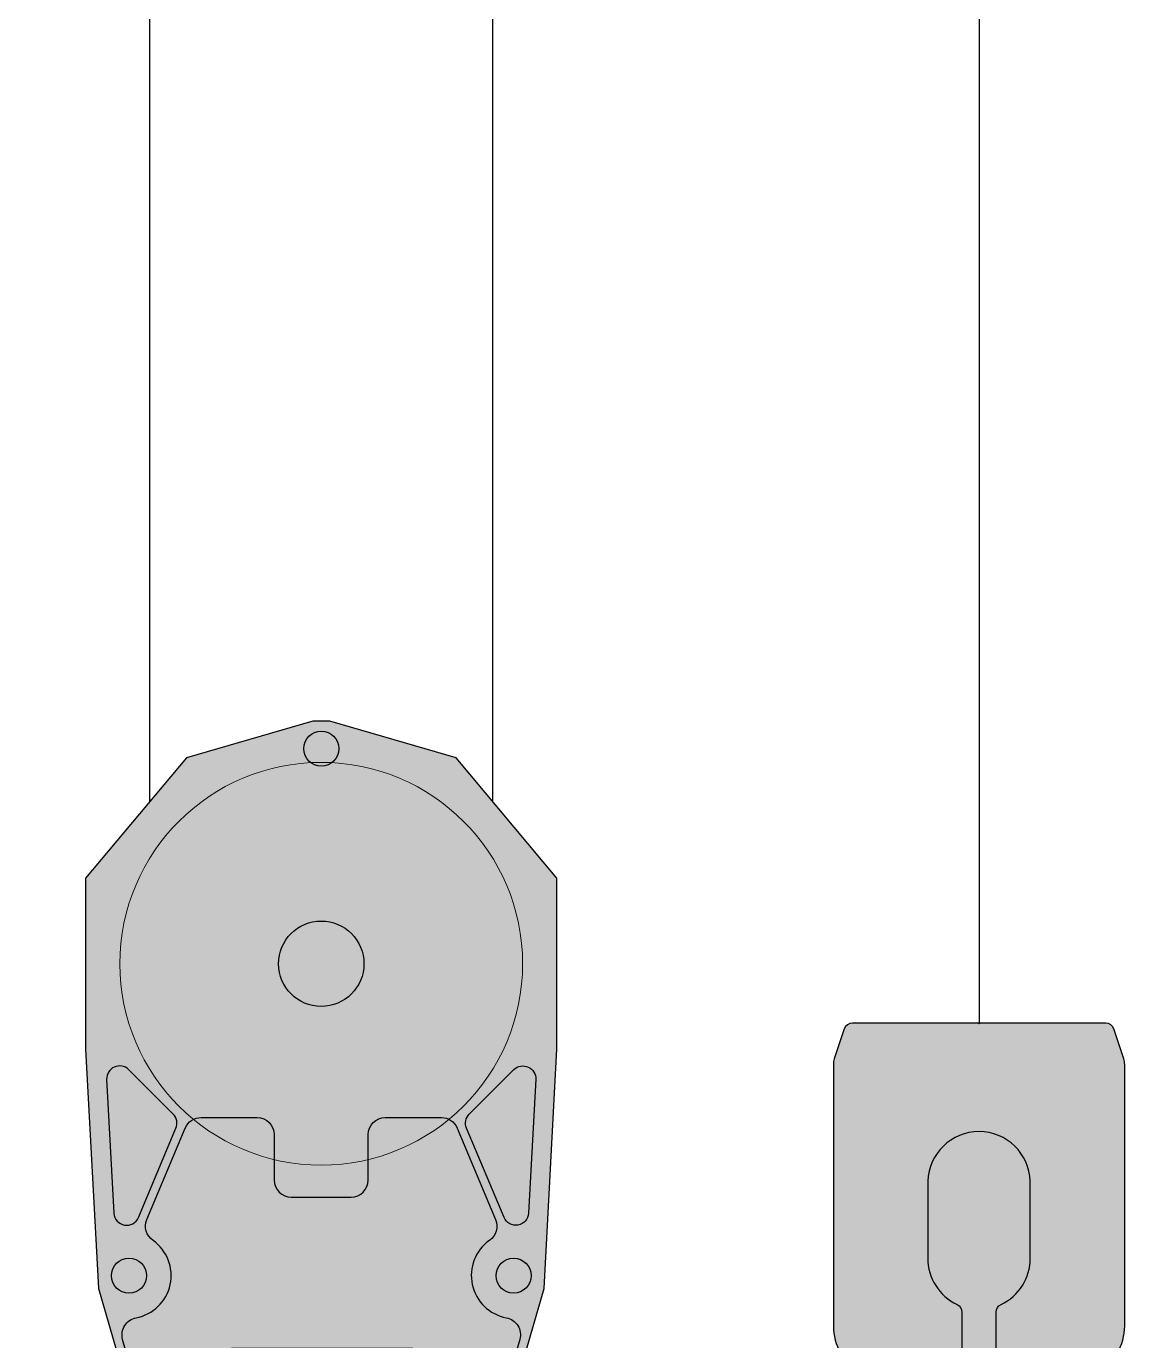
# Model space of a CAD drawing. Header units: millimetres. Extents: x -4300 to 16918, y -16722 to 12457.
# Drawn here: x 6884 to 8165, y 9199 to 10733 of the extents above; entities that cross this region are included whole.
import ezdxf
from ezdxf.enums import TextEntityAlignment as Align

# ---------------------------------------------------------------- set-up
doc = ezdxf.new("R2010")
doc.units = ezdxf.units.MM
doc.set_wipeout_variables(frame=1)
doc.layers.add('Техника KA-1300SL', color=250, linetype='Continuous')
doc.layers.add('Техника KA-1300SL Штрих', color=7, linetype='Continuous', true_color=0xffe79e)
doc.styles.add('arial', font='arial.ttf')

# ---------------------------------------------------------------- blocks, each defined once
blk = doc.blocks.new('KA-1300SL-20231013.135448')
at = {"color": 0, "linetype": 'ByBlock', "lineweight": -2, "transparency": 16777216}
blk.add_wipeout([(29.051482443443096, 183.5296921335066), (29.051482443443096, 167.83093370206186), (29.051482443443096, 167.83093370206186), (33.98418320595499, 153.9565926854747), (41.28514261166567, 141.1689084849166), (50.725748767333535, 129.8682965160627), (62.010391914478504, 120.40860812274698), (62.01039191447853, 120.40860812274698), (62.01039191447853, 120.40860812274698), (83.77451534086205, 105.8414522225668), (101.2175894874074, 86.30640003791333), (113.23711285182449, 63.03817798225887), (119.07338319041769, 37.5074700391981), (118.35751502107465, 11.327962169432226), (111.1347552839569, -13.845651820594753), (97.8616234775171, -36.422256339164136), (79.37705702951313, -54.974881564946514), (56.849385679696795, -68.3308960563161), (31.702486394800324, -75.64612372839062), (5.525786245224946, -76.45820058327044), (-20.02619842647176, -70.71579874463293), (-43.33843684931665, -58.781870671469164), (-62.937462954943484, -41.41070849820139), (-77.58450681419073, -19.700268481373143), (-86.35379194274957, 4.9772260809410795), (-88.75541923264971, 28.329852710376144), (-88.75541923264971, 28.329852710376088), (-89.24443772184594, 38.83478159554846), (-91.06691289696009, 49.191965295830926), (-94.19318332080186, 59.23283693141698), (-98.57236782084138, 68.793977714813), (-98.57236782084146, 68.79397771481311), (-98.57236782084146, 68.79397771481311), (-99.60104278403554, 74.75799095323211), (-97.00911993579038, 80.22695447813194), (-91.74156978351692, 83.20697821649773), (-85.71885054748056, 82.61159674901862), (-85.71885054748054, 82.61159674901862), (-85.71885054748054, 82.61159674901862), (-70.16232639559482, 73.58016760282496), (-56.92290155244618, 61.40273823807243), (-46.625217493597475, 46.653844749574574), (-39.755123162005475, 30.029345960559994), (-39.755123162005475, 30.029345960560022), (-39.755123162005475, 30.029345960560022), (-34.085035061251105, 17.99341538526582), (-24.893469135739004, 8.37423456148548), (-13.127628809513809, 2.1630732126401426), (-1.4210854715202004e-14, -2.842170943040401e-14), (1.0658141036401503e-14, 0), (-1.4210854715202004e-14, 0), (16.147838044717318, 3.2383513506621284), (29.75956763415729, 12.509835081582423), (38.685806301785604, 26.350422360931958), (41.51704170324993, 42.57459257361927), (37.80620297290073, 58.62044153545659), (28.139256181452243, 71.95422317158895), (24.625059029789558, 74.8460033677766), (24.625059029789558, 74.8460033677766), (12.686968746003433, 84.5904368103235), (2.0948737542126743, 95.78326962534115), (-6.976845483898202, 108.2402312454532), (-14.378838854849157, 121.75623941637608), (-14.378838854849157, 121.75623941637608), (-14.378838854849157, 121.75623941637608), (-15.969578010244838, 123.82712303424134), (-17.987494997411908, 125.48453699947575), (-20.32799858532651, 126.64257541602788), (-22.869777464835337, 127.24121566436949), (-22.869777464835337, 127.24121566436949), (-25.188038160387812, 121.51345466635027), (-25.188038160387784, 121.51345466635038), (-33.57874971355148, 109.07463576362798), (-40.673326539859175, 95.8536208359179), (-46.399546155895365, 81.98499923995391), (-50.69911589510956, 67.60995294017633), (-50.69911589510956, 67.60995294017627), (-50.69911589510956, 67.60995294017627), (-51.29452209876983, 65.7192206926816), (-52.2486338755791, 63.98167998915042), (-53.524509993878695, 62.46460480649583), (-55.07275117320751, 61.226733153333015), (-55.07275117320748, 61.226733153333015), (-59.19347184385332, 63.89593750386851), (-48.09073291292954, 127.78715335182639), (-42.40112507534286, 126.80897711258515), (-42.40112507534286, 126.80897711258515), (-41.09356048377683, 126.93847405648543), (-40.16174496171844, 127.86487270309917), (-40.02462692695947, 129.17166008601217), (-40.74385525994148, 130.27129876513928), (-40.74385525994148, 130.2712987651394), (-40.74385525994148, 130.2712987651394), (-43.325746343936885, 133.6903141908427), (-44.60728756805659, 137.7785265314255), (-44.43915981002907, 142.05959662052626), (-42.84095252104453, 146.03471441906365), (-42.84095252104453, 146.03471441906365), (-29.051482443443092, 165.68268925453228), (-29.051482443443092, 183.5296921335066)], dxfattribs=at)
at = {"layer": 'Техника KA-1300SL Штрих', "true_color": 0xadadad, "transparency": 16777216}
h = blk.add_hatch(color=253, dxfattribs=at)
h.dxf.hatch_style = 1
edge = h.paths.add_edge_path()
edge.add_line((-29.05148244344309, 183.5296921335066), (29.05148244344309, 183.5296921335066))
edge.add_line((29.05148244344309, 183.5296921335066), (29.05148244344309, 167.8309337020619))
edge.add_arc((109.6169946535517, 188.6601122148971), 83.21452057902349, 194.4956806757459, 235.1035610014771)
edge.add_arc((15.40963527263903, 27.24257225512946), 104.1707288967402, -180.598034717215, 63.42622224622261, ccw=False)
edge.add_arc((-171.1754544688557, 29.75693651416115), 82.43238912296825, 359.0080359825848, 388.2659164299994)
edge.add_arc((-89.67024587748703, 73.40013834997649), 10.02319763804353, 66.7823504389375, 207.3580746712093, ccw=False)
edge.add_arc((-119.2737980994106, 6.899943699013463), 82.81418304117439, 16.2179993297313, 66.09736798475052, ccw=False)
edge.add_arc((0.08702846790817986, 41.44530977522807), 41.44540114800244, 195.9885857624809, 269.8796882781946)
edge.add_arc((0.08702846791412888, 41.44530977522807), 41.44540114800245, 269.8796882781863, 413.6969005243995)
edge.add_arc((94.44446527737895, 172.5680897598204), 120.1014390320949, 205.0288431480942, 234.45536721226, ccw=False)
edge.add_arc((-24.21127661952534, 115.8499013536683), 11.47003320427716, 30.99320662967987, 83.28349292038618)
edge.add_line((-22.86977746483535, 127.2412156643695), (-25.1880381603878, 121.5134546663503))
edge.add_arc((93.74347685713298, 32.23776267269212), 148.7106399868862, 143.1063517024324, 166.2397784398735)
edge.add_arc((-60.55910793908576, 69.67582553882853), 10.07408917476592, 302.9973861730749, 348.1665244533664, ccw=False)
edge.add_line((-55.07275117320751, 61.22673315333304), (-59.19347184385333, 63.89593750386848))
edge.add_line((-59.19347184385333, 63.89593750386848), (-48.09073291292952, 127.7871533518264))
edge.add_line((-48.09073291292952, 127.7871533518264), (-42.40112507534286, 126.8089771125851))
edge.add_arc((-41.92929299999363, 128.7109246604453), 1.959599444309905, 256.0674272459076, 412.7755617648226)
edge.add_arc((-32.16540782963034, 139.4337408894845), 12.5514981574546, 148.2703945491247, 226.8853819658846, ccw=False)
edge.add_line((-42.84095252104453, 146.0347144190637), (-29.05148244344309, 165.6826892545323))
edge.add_line((-29.05148244344309, 165.6826892545323), (-29.05148244344309, 183.5296921335066))
at = {"color": 0, "linetype": 'ByBlock', "lineweight": -2, "transparency": 16777216}
blk.add_lwpolyline([(-29.05148244344309, 183.5296921335066), (29.05148244344309, 183.5296921335066), (29.05148244344309, 167.8309337020619, 0.1790631106943056), (62.01039191447853, 120.408608122747, -1.804498151024044), (-88.75541923264973, 28.32985271037614, 0.1283596583146538), (-98.57236782084146, 68.79397771481308, -0.7039578583820754), (-85.71885054748054, 82.61159674901864, -0.2211425039862686), (-39.75512316200548, 30.02934596056002, 0.3340670530303311), (0, 0, 0.7253246670967767), (24.62505902978955, 74.84600336777658, -0.1291076996551571), (-14.37883885484916, 121.756239416376, 0.2322027055862982), (-22.86977746483535, 127.2412156643695), (-25.1880381603878, 121.5134546663503, 0.1012828267067847), (-50.69911589510957, 67.6099529401763, -0.1996796851310099), (-55.07275117320751, 61.22673315333304), (-59.19347184385333, 63.89593750386848), (-48.09073291292952, 127.7871533518264), (-42.40112507534286, 126.8089771125851, 0.8149128518333899), (-40.74385525994148, 130.2712987651394, -0.357141337811875), (-42.84095252104453, 146.0347144190637), (-29.05148244344309, 165.6826892545323)], format="xyb", close=True, dxfattribs=at)
blk.add_lwpolyline([(-14.37883885484916, 121.756239416376, -0.10325377620978), (-27.35756062193832, 173.1109694315055, 0.076024485677332), (-29.05148244344309, 183.5296921335066)], format="xyb", dxfattribs=at)
blk.add_circle((-32.91844534602933, 139.3176696683149), 5.805721390406688, dxfattribs=at)
at = {"layer": 'Defpoints', "color": 0, "linetype": 'ByBlock', "lineweight": -2, "transparency": 16777216}
blk.add_circle((0, 0), 7.175600378728713, dxfattribs=at)
blk = doc.blocks.new('KA-1300SL-20231013.135547')
at = {"color": 0, "linetype": 'ByBlock', "lineweight": -2, "transparency": 16777216}
blk.add_wipeout([(111.40794699351316, -558.5421512248868), (114.91696214409069, -557.9024925883671), (117.97674287647553, -556.0694371151249), (120.19622728419156, -553.2772624318068), (121.29174935330227, -549.8828284739357), (138.84966098568108, -417.9697809593272), (138.84966098568108, -417.9697809593272), (138.58008915653187, -414.614144404847), (136.95120789671148, -411.66800939466174), (134.25269156096732, -409.65530592853565), (130.96443453915705, -408.9339659148464), (130.96443453915705, -408.93396591484634), (140.08821507277386, -408.93396591484634), (140.0882150727738, -408.93396591484634), (152.4154306842088, -398.2358566785763), (161.83857070985664, -384.9086582475853), (167.81484242950944, -369.72004533215255), (170, -353.5449140388955), (170, -353.54491403889546), (170, -48.127678418368305), (170, -48.127678418368305), (169.91812602310904, -46.52442227909819), (169.71817572788873, -44.93157781850539), (169.40123923463074, -43.3578291551413), (168.9690444672778, -41.81175629810241), (157.32241370511835, -6.801491620313641), (157.32241370511835, -6.801491620313641), (155.88717006485126, -4.0552794025695675), (153.68070347604862, -1.8797079731947406), (150.91452716077308, -0.48332892557789364), (147.85380845407778, 0), (147.85380845407778, 0), (-147.8538084540778, 0), (-147.8538084540778, 0), (-150.9145271607731, -0.48332892557789364), (-153.68070347604868, -1.8797079731947406), (-155.88717006485126, -4.0552794025695675), (-157.32241370511838, -6.801491620313641), (-157.32241370511838, -6.801491620313641), (-168.96904446727785, -41.81175629810241), (-168.96904446727785, -41.81175629810241), (-169.40123923463074, -43.35782915514119), (-169.71817572788876, -44.93157781850539), (-169.91812602310904, -46.52442227909819), (-170, -48.127678418368305), (-170, -48.127678418368305), (-170, -353.54491403889546), (-170, -353.54491403889546), (-167.8148424295095, -369.7200453321525), (-161.8385707098567, -384.90865824758527), (-152.4154306842089, -398.2358566785762), (-140.08821507277395, -408.93396591484634), (-140.0882150727739, -408.93396591484634), (-130.96443453915708, -408.93396591484634), (-130.96443453915708, -408.93396591484634), (-134.25269156096735, -409.6553059285356), (-136.95120789671154, -411.6680093946617), (-138.5800891565319, -414.614144404847), (-138.8496609856811, -417.9697809593272), (-138.8496609856811, -417.9697809593272), (-121.29174935330232, -549.8828284739357), (-121.29174935330232, -549.8828284739357), (-120.1962272841916, -553.2772624318068), (-117.97674287647556, -556.0694371151247), (-114.91696214409075, -557.9024925883671), (-111.40794699351324, -558.5421512248868), (-111.40794699351324, -558.5421512248868)], dxfattribs=at)
at = {"layer": 'Техника KA-1300SL Штрих', "true_color": 0xadadad, "transparency": 16777216}
h = blk.add_hatch(color=253, dxfattribs=at)
h.dxf.hatch_style = 1
edge = h.paths.add_edge_path()
edge.add_arc((111.4020229634981, -548.5650128016066), 9.97714018200732, 270.0340199627672, 352.4099931081458)
edge.add_line((121.2917493533023, -549.8828284739357), (138.8496609856811, -417.9697809593272))
edge.add_arc((130.9364934373038, -416.9168314754746), 7.982914459283479, 352.4205779248201, 449.7994578937239)
edge.add_line((130.9644345391571, -408.9339659148463), (140.0882150727739, -408.9339659148463))
edge.add_arc((101.999295995709, -352.5936166494832), 68.00735777695166, 304.0606777016819, 359.1985116771355)
edge.add_line((170, -353.5449140388955), (170, -48.1276784183683))
edge.add_arc((148.2605209967116, -48.43413650164158), 21.74163894215941, 0.8076362734866853, 17.73376021019971)
edge.add_line((168.9690444672779, -41.81175629810241), (157.3224137051184, -6.801491620313755))
edge.add_arc((147.8419157215621, -10.00809796146197), 10.00810502759167, 18.68717426283261, 89.93191482917963)
edge.add_line((147.8538084540778, 0), (-147.8538084540778, 0))
edge.add_arc((-147.8419157215621, -10.00809796146197), 10.00810502759168, 90.06808517082035, 161.3128257371674)
edge.add_line((-157.3224137051184, -6.801491620313755), (-168.9690444672779, -41.81175629810241))
edge.add_arc((-148.2605209967116, -48.43413650164158), 21.74163894215941, 162.2662397898003, 179.1923637265133)
edge.add_line((-170, -48.1276784183683), (-170, -353.5449140388955))
edge.add_arc((-101.999295995709, -352.5936166494832), 68.00735777695165, 180.8014883228645, 235.9393222983181)
edge.add_line((-140.0882150727739, -408.9339659148463), (-130.9644345391571, -408.9339659148463))
edge.add_arc((-130.9364934373038, -416.9168314754746), 7.98291445928352, 90.20054210627606, 187.57942207518)
edge.add_line((-138.8496609856811, -417.9697809593272), (-121.2917493533023, -549.8828284739357))
edge.add_arc((-111.4020229634981, -548.5650128016066), 9.97714018200732, 187.5900068918542, 269.9659800372328)
edge.add_line((-111.4079469935132, -558.5421512248868), (111.4079469935132, -558.5421512248868))
at = {"color": 0, "linetype": 'ByBlock', "lineweight": -2, "transparency": 16777216}
blk.add_lwpolyline([(111.4079469935132, -558.5421512248868, 0.3757556450679994), (121.2917493533023, -549.8828284739357), (138.8496609856811, -417.9697809593272, 0.4524572767878899), (130.9644345391571, -408.9339659148463), (140.0882150727739, -408.9339659148463, 0.2453359623734519), (170, -353.5449140388955), (170, -48.1276784183683, 0.07398871924024811), (168.9690444672779, -41.81175629810241), (157.3224137051184, -6.801491620313755, 0.3212802301152146), (147.8538084540778, 0), (-147.8538084540778, 0, 0.3212802301152146), (-157.3224137051184, -6.801491620313755), (-168.9690444672779, -41.81175629810241, 0.07398871924024811), (-170, -48.1276784183683), (-170, -353.5449140388955, 0.2453359623734519), (-140.0882150727739, -408.9339659148463), (-130.9644345391571, -408.9339659148463, 0.4524572767878899), (-138.8496609856811, -417.9697809593272), (-121.2917493533023, -549.8828284739357, 0.3757556450679994), (-111.4079469935132, -558.5421512248868)], format="xyb", close=True, dxfattribs=at)
blk.add_lwpolyline([(29.92761871726543, -408.9339659148463, -0.4146126761251774), (19.94529500763747, -398.9516422072193), (19.94529500763747, -337.3406136134399, -0.2870886906451166), (25.64545870436996, -328.3505406242584, 0.2893593825303048), (59.85699674032003, -274.2693578999351), (59.85699674032003, -184.5093727813, 0.9671692818800651), (-59.85699674032003, -184.5093727813), (-59.85699674032003, -274.2693578999351, 0.2893593825303048), (-25.64545870436996, -328.3505406242584, -0.2870886906451166), (-19.94529500763747, -337.3406136134399), (-19.94529500763747, -398.9516422072193, -0.4146126761251774), (-29.92761871726543, -408.9339659148463)], format="xyb", dxfattribs=at)
blk.add_lwpolyline([(-130.9644345391571, -408.9339659148463), (130.9644345391571, -408.9339659148463)], dxfattribs=at)
blk.add_circle((0, -505), 29.94232587143993, dxfattribs=at)
blk = doc.blocks.new('KA-1300SL-20231013.135652')
at = {"color": 0, "linetype": 'ByBlock', "lineweight": -2, "transparency": 16777216}
blk.add_blockref('KA-1300SL-20231013.135448', (0, 0), dxfattribs=at)
blk.add_blockref('KA-1300SL-20231013.135547', (0, 742.0718433583934), dxfattribs=at)
blk = doc.blocks.new('KA-1300SL-20231013.141446')
at = {"color": 0, "linetype": 'ByBlock', "lineweight": -2, "transparency": 16777216}
blk.add_wipeout([(-65.7584101751672, 346.50000000000006), (-65.7584101751672, 346.50000000000006), (-77.60400767101281, 323.4735694045265), (-93.79205075020987, 303.26263307619666), (-113.67592412065783, 286.6744967797428), (-136.4613862224213, 274.3717571331909), (-136.46138622242137, 274.3717571331909), (-136.46138622242137, 274.3717571331908), (-170.8658116407548, 254.0580893681643), (-201.45723702707383, 228.35839522082455), (-227.4011105910361, 197.97377722206244), (-247.98966844593758, 163.73314533699187), (-262.661242817185, 126.57060382134074), (-271.0155846642694, 87.49996831671143), (-272.8247827062494, 47.58710837309883), (-268.03948097340634, 7.920869910658382), (-256.7902252666646, -30.41662912720119), (-239.38390179258462, -66.37951957762567), (-216.29536513002722, -98.98671297440978), (-188.1544839224047, -127.3486662091928), (-172.7102049874447, -139.48475755400062), (-172.7102049874447, -139.48475755400062), (-137.83302781274185, -158.92633836620752), (-100.23008733406179, -172.35807017971655), (-60.92844273054866, -179.41308850799413), (-21.001550341830537, -179.8986977468973), (18.460055932335944, -173.80163432129228), (56.37855067639228, -161.28842895663234), (91.7182558930742, -142.70085818067525), (123.51392875378909, -118.54660928969162), (150.8971255343772, -89.48541374943937), (173.11992165102154, -56.311027773038234), (189.57533992461597, -19.929552245041293), (199.8139291109384, 18.665315854576704), (203.556039882797, 58.419424562033896), (203.57097135856748, 61.21730246822335), (203.57097135856748, 61.21730246822341), (204.86872472833372, 86.36049730063809), (209.67483975548484, 111.07417101652464), (217.89459077601472, 134.8712318297849), (229.3659713941161, 157.28265384857144), (229.3659713941161, 157.28265384857144), (229.3659713941161, 157.28265384857144), (232.30108317164903, 168.89894791467674), (228.7515110486623, 180.34244854693787), (219.757771822757, 188.25862336267159), (207.9562781131324, 190.3269355244442), (203.9052402171292, 189.5308021671662), (203.9052402171292, 189.5308021671662), (172.29302888823224, 175.9671403879085), (143.85033808228067, 156.61983655295586), (119.62267521221341, 132.20006632841654), (100.50061006629905, 103.6054610588846), (87.18703889992892, 71.88711228781932), (85.61276904115952, 66.53041801229853), (85.61276904115952, 66.53041801229847), (75.9757468298733, 44.06823808520687), (60.69574860669334, 24.99093800166571), (40.880254914808226, 10.68122333208811), (17.965474934147657, 2.1762493394305125), (4.440892098500626e-14, 0), (4.973799150320701e-14, 0), (-24.282476245332724, 2.7898154317615536), (-46.94072967565947, 11.956345540561301), (-66.33251043533885, 26.835208458035027), (-81.05231967375836, 46.34799756500246), (-90.03327883952406, 69.08044343453645), (-92.62445607953207, 93.38491880964608), (-88.63804519497593, 117.49985714686642), (-78.36297766593728, 139.67742937698534), (-62.54398115724506, 158.31022498597616), (-54.32273108302611, 164.87583487101807), (-54.32273108302623, 164.87583487101796), (-25.735791030156786, 188.28753139686677), (-0.8947641273887097, 215.64158152149622), (19.662271670002767, 246.34547305057714), (35.4900333295699, 279.73413335093545), (35.49003332957004, 279.7341333509357), (35.49003332957004, 279.7341333509357), (38.232971837383005, 285.0021204375541), (41.93496695735986, 289.6465398559623), (46.458684231409244, 293.49509564052454), (51.636305431722626, 296.4050163110041), (51.636305431722626, 296.4050163110041), (96.78144221955885, 126.86162467535536), (96.78144221955885, 126.86162467535536), (97.74431262013488, 124.87775820341216), (99.37916497442421, 123.39785842083216), (101.4488012761865, 122.63664152320479), (103.65294144010849, 122.7045512028671), (103.65294144010844, 122.7045512028671), (114.04821569648271, 125.05560010391486), (92.1116593788393, 311.25744603939887), (88.31155024798504, 310.80002549587147), (88.31155024798504, 310.80002549587147), (86.91589586748997, 311.0749598323526), (85.78184254912375, 311.9336583302399), (85.13873854485651, 313.2024598430333), (85.1166436824097, 314.6247649636825), (85.11664368240965, 314.6247649636825), (85.11664368240965, 314.6247649636825), (83.90924675213765, 326.1327630320098), (76.70576862775432, 335.18824368183635), (65.76410930405684, 338.95280449712396), (54.51388598865836, 336.2464596851095), (49.863089895436204, 332.61419950237547), (51.78864115754192, 346.50000000000006)], dxfattribs=at)
at = {"layer": 'Техника KA-1300SL Штрих', "true_color": 0xadadad, "transparency": 16777216}
h = blk.add_hatch(color=253, dxfattribs=at)
h.dxf.hatch_style = 1
edge = h.paths.add_edge_path()
edge.add_line((51.78864115754186, 346.5), (-65.75841017516723, 346.5))
edge.add_arc((-186.3173292257849, 393.959595705719), 129.5641392793688, 292.63116274207925, 338.51227163815594, ccw=False)
edge.add_arc((-31.09604860482418, 56.62729344878411), 241.8977177165592, 115.8220821777409, 234.1666338077446)
edge.add_arc((-38.03671873945154, 61.10771495116558), 241.6077149511669, 236.1234351175142, 360.025988004693)
edge.add_arc((382.8731743054884, 64.56779820177597), 179.3335044080703, 148.8689795970869, 181.070521848137, ccw=False)
edge.add_arc((210.1795246800133, 168.3094881796467), 22.12941058587151, 330.1131569521899, 466.4708178776236)
edge.add_arc((258.5188089463834, 18.62503005318909), 179.4196890846143, 107.7214718263621, 164.5140632637645)
edge.add_arc((-1.880847550492049, 90.7696978203056), 90.78918233962558, 271.1870614279975, 344.5151106143818, ccw=False)
edge.add_arc((-1.87294334550916, 90.76986104351087), 90.78918212338824, 125.28961319299569, 271.1820721316442, ccw=False)
edge.add_arc((-198.6704530523225, 370.2911069892597), 251.0611456540748, 305.0961631725706, 338.8569996084126)
edge.add_arc((64.08535402430606, 268.1931964663181), 30.83643283211483, 113.81046115554071, 158.0212288834074, ccw=False)
edge.add_line((51.63630543172258, 296.4050163110041), (96.78144221955881, 126.8616246753554))
edge.add_arc((102.3758493538585, 128.351274451074), 5.789339136602863, 194.9104547275095, 282.7439097406916)
edge.add_line((103.6529414401084, 122.7045512028672), (114.0482156964827, 125.0556001039149))
edge.add_line((114.0482156964827, 125.0556001039149), (92.11165937883925, 311.2574460393989))
edge.add_line((92.11165937883925, 311.2574460393989), (88.311550247985, 310.8000254958715))
edge.add_arc((88.20942895547718, 313.9614857975574), 3.163109229463796, 167.8956881004543, 271.8501213759747, ccw=False)
edge.add_arc((64.7796839666581, 318.3083883411259), 20.66787390291869, 349.7333539544677, 496.1973753696603)
edge.add_line((49.86308989543613, 332.6141995023754), (51.78864115754186, 346.5))
at = {"color": 0, "linetype": 'ByBlock', "lineweight": -2, "transparency": 16777216}
blk.add_lwpolyline([(51.78864115754186, 346.5), (-65.75841017516723, 346.5, -0.202912123122075), (-136.4613862224214, 274.3717571331908, 0.5677590927155572), (-172.7102049874447, -139.4847575540007, 0.6002820645644757), (203.5709713585675, 61.21730246822335, -0.1414377092935248), (229.3659713941161, 157.2826538485715, 0.6767815103271113), (203.9052402171292, 189.5308021671663, 0.2530045055011171), (85.61276904115948, 66.53041801229847, -0.3313383244688279), (0, 0, -0.7392351638019117), (-54.32273108302616, 164.875834871018, 0.1483843111402073), (35.49003332957, 279.7341333509357, -0.1953348754455893), (51.63630543172258, 296.4050163110041), (96.78144221955881, 126.8616246753554, 0.4031811614375075), (103.6529414401084, 122.7045512028672), (114.0482156964827, 125.0556001039149), (92.11165937883925, 311.2574460393989), (88.311550247985, 310.8000254958715, -0.4874864936132015), (85.11664368240963, 314.6247649636825, 0.7430990515450207), (49.86308989543613, 332.6141995023754)], format="xyb", close=True, dxfattribs=at)
blk.add_lwpolyline([(51.63630543172258, 296.4050163110041), (46.65813183032515, 315.1173717028687, -0.2697749279544578), (49.86308989543613, 332.6141995023754)], format="xyb", dxfattribs=at)
blk.add_circle((65.94368566942285, 320.2264073121296), 4.354291712435952, dxfattribs=at)
at = {"layer": 'Defpoints', "color": 0, "linetype": 'ByBlock', "lineweight": -2, "transparency": 16777216}
blk.add_circle((0, 0), 10, dxfattribs=at)
blk = doc.blocks.new('KA-1300SL-20231013.141558')
at = {"color": 0, "linetype": 'ByBlock', "lineweight": -2, "transparency": 16777216}
blk.add_wipeout([(40.94138489854953, 322.68411244425465), (25.30394757300246, 334.0823114682885), (6.756197764383842, 339.5985931995624), (-12.568610510510098, 338.5985070830254), (-30.447850501717426, 331.1970771915305), (-40.941384898549614, 322.68411244425465), (-75.51534075020027, 286.13991064638344), (-114.7866537219889, 286.1399106463798), (-114.7866537219889, 286.1399106463798), (-125.33597649650818, 284.88694309875746), (-135.29381252181736, 281.18564057539606), (-144.10039259295536, 275.244067877278), (-151.26066413903027, 267.39622422039633), (-270, 101.60238890855544), (-270, -97.86815426570661), (-245.0635431385454, -347.24679735853704), (-110.40597236276511, -601.9999999999999), (110.40597236276517, -601.9999999999999), (245.0635431385454, -347.24679735853704), (270, -97.86815426570661), (270, 101.60238890855544), (151.26066413903027, 267.39622422039633), (151.26066413903027, 267.39622422039633), (144.1003925929553, 275.244067877278), (135.2938125218174, 281.18564057539606), (125.33597649650821, 284.88694309875746), (114.78665372198886, 286.1399106463798), (75.51534075020022, 286.13991064638344)], dxfattribs=at)
at = {"layer": 'Техника KA-1300SL Штрих', "transparency": 16777216}
h = blk.add_hatch(color=256, dxfattribs=at)
h.dxf.hatch_style = 1
edge = h.paths.add_edge_path()
edge.add_arc((0, 282.9415052248114), 57.05849477518758, 44.14877974715359, 135.8512202528464)
edge.add_line((-40.94138489854959, 322.6841124442544), (-75.51534075020027, 286.1399106463832))
edge.add_line((-75.51534075020027, 286.1399106463832), (-114.7866537219888, 286.1399106463796))
edge.add_arc((-114.8139113175427, 241.3330676669426), 44.80685127031841, 89.9651449446466, 144.4313538724124)
edge.add_line((-151.2606641390303, 267.3962242203961), (-270, 101.6023889085554))
edge.add_line((-270, 101.6023889085554), (-270, -97.86815426570683))
edge.add_line((-270, -97.86815426570683), (-245.0635431385454, -347.2467973585372))
edge.add_line((-245.0635431385454, -347.2467973585372), (-110.4059723627652, -602))
edge.add_line((-110.4059723627652, -602), (110.4059723627652, -602))
edge.add_line((110.4059723627652, -602), (245.0635431385454, -347.2467973585372))
edge.add_line((245.0635431385454, -347.2467973585372), (270, -97.86815426570683))
edge.add_line((270, -97.86815426570683), (270, 101.6023889085554))
edge.add_line((270, 101.6023889085554), (151.2606641390303, 267.3962242203961))
edge.add_arc((114.8139113175427, 241.3330676669426), 44.80685127031842, 35.56864612758758, 90.03485505535342)
edge.add_line((114.7866537219888, 286.1399106463796), (75.51534075020027, 286.1399106463832))
edge.add_line((75.51534075020027, 286.1399106463832), (40.94138489854959, 322.6841124442544))
at = {"color": 0, "linetype": 'ByBlock', "lineweight": -2, "transparency": 16777216}
blk.add_lwpolyline([(40.94138489854959, 322.6841124442544, 0.4229433762109499), (-40.94138489854959, 322.6841124442544), (-75.51534075020027, 286.1399106463832), (-114.7866537219888, 286.1399106463796, 0.2422312814794875), (-151.2606641390303, 267.3962242203961), (-270, 101.6023889085554), (-270, -97.86815426570683), (-245.0635431385454, -347.2467973585372), (-110.4059723627652, -602), (110.4059723627652, -602), (245.0635431385454, -347.2467973585372), (270, -97.86815426570683), (270, 101.6023889085554), (151.2606641390303, 267.3962242203961, 0.2422312814794875), (114.7866537219888, 286.1399106463796), (75.51534075020027, 286.1399106463832)], format="xyb", close=True, dxfattribs=at)
blk.add_lwpolyline([(-76.6765211833299, 286.1399106463869), (75.51534075020027, 286.1399106463832)], dxfattribs=at)
for points in [[(-205.3207711214891, -285.2979812864542), (-172.4216781830582, -230.7945642151899, 0.2725810447729645), (-172.3196382156602, -215.5906090722128), (-218.5894855033912, -135.3660829763721, 0.7871033125414931), (-246.4780641803954, -144.3315256295391), (-233.0017512441191, -279.0594687966332, 0.7054957045807887), (-205.3207711214891, -285.2979812864542)], [(205.3207711214891, -285.2979812864542), (172.4216781830582, -230.7945642151899, -0.2725810447729645), (172.3196382156602, -215.5906090722128), (218.5894855033912, -135.3660829763721, -0.7871033125414931), (246.4780641803954, -144.3315256295391), (233.0017512441191, -279.0594687966332, -0.7054957045807887), (205.3207711214891, -285.2979812864542)]]:
    blk.add_lwpolyline(points, format="xyb", dxfattribs=at)
for centre, radius in [((-246.1959893502681, 2.263768946821074), 15.03256778266248), ((-121.7641702128349, 235.4593757171206), 19.3130681130082), ((0, 0), 38.07012054632293), ((121.7641702128349, 235.4593757171206), 19.3130681130082), ((246.1959893502681, 2.263768946821074), 15.03256778266248), ((-204.2600825820009, -332.1594847055349), 19.90117917872993), ((0, -468), 42.40473199997687), ((0, -235), 15.03256778266248), ((204.2600825820009, -332.1594847055349), 19.90117917872993)]:
    blk.add_circle(centre, radius, dxfattribs=at)
at = {"color": 0, "linetype": 'ByBlock', "lineweight": 5, "transparency": 16777216}
blk.add_circle((0, 0), 235, dxfattribs=at)
at = {"color": 0, "linetype": 'ByBlock', "lineweight": -2, "transparency": 16777216}
blk.add_arc((0, 286), 20.26724973904866, 0.3955323648753493, 179.6044676351247, dxfattribs=at)
blk = doc.blocks.new('KA-1300SL-20231013.14222')
at = {"color": 0, "linetype": 'ByBlock', "lineweight": -2, "transparency": 16777216}
blk.add_blockref('KA-1300SL-20231013.141446', (0, 0), dxfattribs=at)
blk.add_blockref('KA-1300SL-20231013.141558', (0, 948.5), dxfattribs=at)
blk = doc.blocks.new('KA-1300SL-20231013.141414')
at = {"color": 0, "linetype": 'ByBlock', "lineweight": -2, "transparency": 16777216}
blk.add_wipeout([(-59, -37.75645694946547), (-58.462570000003325, -42.12209694944721), (-31.12125502980811, -168.75978863961166), (-31.12125502980811, -168.75978863961166), (-29.51755665772751, -172.61138660353794), (-26.850072155386016, -175.81937378775496), (-23.35569939710956, -178.0988505633659), (-19.34477176170958, -179.2473778150753), (-19.344771761709637, -179.2473778150753), (-19.344771761709637, -179.2473778150753), (-9.692642271979679, -180.1865168838226), (1.389821591146756e-11, -180.5), (9.69264227200739, -180.1865168838226), (19.344771761737434, -179.2473778150753), (19.34477176173732, -179.2473778150753), (19.34477176173729, -179.2473778150753), (23.3556993971377, -178.0988505633785), (26.850072155412562, -175.8193737877706), (29.51755665774533, -172.61138660354993), (31.121255029806775, -168.759788639619), (31.121255029806775, -168.759788639619), (58.46256000001307, -42.12209694944721), (58.999999999998636, -37.75645694946547), (58.999999999998636, 346.5), (-59, 346.5)], dxfattribs=at)
at = {"layer": 'Техника KA-1300SL Штрих', "true_color": 0xadadad, "transparency": 16777216}
h = blk.add_hatch(color=253, dxfattribs=at)
h.dxf.hatch_style = 1
edge = h.paths.add_edge_path()
edge.add_line((-59, 346.5), (-59, -37.75645694946434))
edge.add_line((-59, -37.75645694946434), (-58.46256999998877, -42.12209694944613))
edge.add_line((-58.46256999998877, -42.12209694944613), (-31.12125502982235, -168.7597886396106))
edge.add_arc((-17.53925999995088, -165.3642899999946), 14.00000000011027, 194.036243000012, 262.5902049999474)
edge.add_arc((2.000888343900442e-11, -30.49896162857692), 150.001038371423, 262.5902554700274, 277.4097445299726)
edge.add_arc((17.53926000005981, -165.3642900001215), 13.99999999997559, 277.4097949998398, 345.9637570003546)
edge.add_line((31.12125502982235, -168.7597886396179), (58.46256000001085, -42.12209694944613))
edge.add_line((58.46256000001085, -42.12209694944613), (59, -37.75645694946434))
edge.add_line((59, -37.75645694946434), (59, 346.5))
edge.add_line((59, 346.5), (-59, 346.5))
at = {"color": 0, "linetype": 'ByBlock', "lineweight": -2, "transparency": 16777216}
blk.add_lwpolyline([(-59, 346.5), (-59, -37.75645694946434), (-58.46256999998877, -42.12209694944613), (-31.12125502982235, -168.7597886396106, 0.3083756872190127), (-19.3447717617164, -179.2473778150743, 0.06475249231956648), (19.34477176175642, -179.2473778150743, 0.308375687221781), (31.12125502982235, -168.7597886396179), (58.46256000001085, -42.12209694944613), (59, -37.75645694946434), (59, 346.5)], format="xyb", close=True, dxfattribs=at)
blk.add_lwpolyline([(-58.52540999995472, -33.65036694945593), (-13.63088000000425, 157.9660630505932, -0.7927862986664279), (13.63086999997904, 157.9660630505932), (58.52541000003839, -33.65036694945593)], format="xyb", dxfattribs=at)
at = {"layer": 'Defpoints', "color": 0, "linetype": 'ByBlock', "lineweight": -2, "transparency": 16777216}
blk.add_circle((0, 0), 9.999999999999881, dxfattribs=at)
blk = doc.blocks.new('KA-1300SL-20231013.142223')
at = {"color": 0, "linetype": 'ByBlock', "lineweight": -2, "transparency": 16777216}
blk.add_blockref('KA-1300SL-20231013.141414', (0, 0), dxfattribs=at)
blk.add_blockref('KA-1300SL-20231013.141558', (0, 948.5), dxfattribs=at)
blk = doc.blocks.new('KA-1300SL-20231013.144002')
at = {"color": 0, "linetype": 'ByBlock', "lineweight": -2, "transparency": 16777216}
blk.add_wipeout([(-157.33736172610224, 240.1633784505027), (-275, 99.72119710886886), (-275, -99.74934606539364), (-260.0529040853035, -379.0256996071896), (-159.7018740741915, -725.6449130151378), (-159.7018740741915, -725.6449130151378), (-153.5338759838878, -738.6525941149447), (-143.56514525295086, -749.0385642501961), (-130.8211531860918, -755.7344312019881), (-116.61285887376653, -758.0513992144153), (116.61285887376636, -758.0513992144153), (116.61285887376636, -758.0513992144153), (130.82115318609164, -755.7344312019881), (143.56514525295063, -749.0385642501961), (153.53387598388758, -738.6525941149448), (159.70187407419127, -725.6449130151378), (159.7018740741913, -725.6449130151378), (260.0529040853033, -379.0256996071896), (274.99999999999983, -99.74934606539364), (274.99999999999983, 99.72119710886886), (157.33736172610213, 240.1633784505027), (9.879052970641936, 282.99999999999955), (-9.879052970642135, 282.99999999999955)], dxfattribs=at)
at = {"layer": 'Техника KA-1300SL Штрих', "transparency": 16777216}
h = blk.add_hatch(color=256, dxfattribs=at)
h.dxf.hatch_style = 1
edge = h.paths.add_edge_path()
edge.add_line((-9.879052970642078, 283), (-157.3373617261022, 240.1633784505029))
edge.add_line((-157.3373617261022, 240.1633784505029), (-275, 99.72119710886909))
edge.add_line((-275, 99.72119710886909), (-275, -99.74934606539318))
edge.add_line((-275, -99.74934606539318), (-260.0529040853035, -379.0256996071894))
edge.add_line((-260.0529040853035, -379.0256996071894), (-159.7018740741914, -725.6449130151377))
edge.add_arc((-116.5864937405303, -713.1666243565222), 44.884782601278, 196.1412987021758, 269.9663446972435)
edge.add_line((-116.6128588737665, -758.0513992144151), (116.6128588737665, -758.0513992144151))
edge.add_arc((116.5864937405303, -713.1666243565222), 44.88478260127798, 270.0336553027565, 343.8587012978242)
edge.add_line((159.7018740741914, -725.6449130151377), (260.0529040853035, -379.0256996071894))
edge.add_line((260.0529040853035, -379.0256996071894), (275, -99.74934606539318))
edge.add_line((275, -99.74934606539318), (275, 99.72119710886909))
edge.add_line((275, 99.72119710886909), (157.3373617261022, 240.1633784505029))
edge.add_line((157.3373617261022, 240.1633784505029), (9.879052970642078, 283))
edge.add_line((9.879052970642078, 283), (-9.879052970642078, 283))
at = {"color": 0, "linetype": 'ByBlock', "lineweight": -2, "transparency": 16777216}
for points in [[(-9.879052970642078, 283), (-157.3373617261022, 240.1633784505029), (-275, 99.72119710886909), (-275, -99.74934606539318), (-260.0529040853035, -379.0256996071894), (-159.7018740741914, -725.6449130151377, 0.3337466916788033), (-116.6128588737665, -758.0513992144151), (116.6128588737665, -758.0513992144151, 0.3337466916788033), (159.7018740741914, -725.6449130151377), (260.0529040853035, -379.0256996071894), (275, -99.74934606539318), (275, 99.72119710886909), (157.3373617261022, 240.1633784505029), (9.879052970642078, 283)], [(-115.8822167737017, -748.0655568871862, -0.3342289558476706), (-149.4005867556698, -722.8792780365802), (-231.7503590691413, -438.416479255071, -0.4403629693793123), (-215.9587944586965, -413.2126073066265, 0.6602842694961911), (-196.3108228042365, -322.8439010029706, -0.3579602712338948), (-203.4888067181855, -298.6709845874211), (-158.6967796480094, -191.7753221842795, -0.3029797032784828), (-140.3119924177117, -179.5375633350995), (-74.79529610610916, -179.5375633350995, -0.4139908146279618), (-54.85527902781541, -199.4846176525261), (-54.85527902781541, -252.3694697236006, 0.4140217824006001), (-34.90470609083422, -272.3200426604253), (34.90470609083422, -272.3200426604253, 0.4140217824006001), (54.85527902781541, -252.3694697236006), (54.85527902781541, -199.4846176525261, -0.4139908146279618), (74.79529610610916, -179.5375633350995), (140.3119924177117, -179.5375633350995, -0.3029797032784828), (158.6967796480094, -191.7753221842795), (203.4888067181855, -298.6709845874211, -0.3579602712338948), (196.3108228042365, -322.8439010029706, 0.6602842694961911), (215.9587944586965, -413.2126073066265, -0.4403629693793123), (231.7503590691413, -438.416479255071), (149.4005867556698, -722.8792780365802, -0.3342289558476706), (115.8822167737017, -748.0655568871862)]]:
    blk.add_lwpolyline(points, format="xyb", close=True, dxfattribs=at)
for points in [[(-213.3163111649264, -296.2642488045458), (-169.5798699644329, -191.9371786842967, 0.3037942950518339), (-172.8345930626201, -175.5896721824902), (-224.9101626336014, -123.4789164158501, 0.6739863985366202), (-250.4236731038181, -134.8862810475457), (-242.0493585376753, -291.288920738778, 0.7773595541335235), (-213.3163111649264, -296.2642488045458)], [(213.3163111649264, -296.2642488045458), (169.5798699644329, -191.9371786842967, -0.3037942950518339), (172.8345930626201, -175.5896721824902), (224.9101626336014, -123.4789164158501, -0.6739863985366202), (250.4236731038181, -134.8862810475457), (242.0493585376753, -291.288920738778, -0.7773595541335235), (213.3163111649264, -296.2642488045458)], [(104.731711370292, -448.8456676475325), (-104.731711370292, -448.8456676475325, 0.4140211640185681), (-124.6787656877204, -468.8103150627849), (-124.6787656877204, -668.2808582370453, 0.4140211640161579), (-104.7317113702957, -688.2279125544719), (104.731711370292, -688.2279125544719, 0.4140211640260552), (124.6646912094548, -668.2808582370471), (124.6646912094548, -468.8103150627849, 0.4146826944567701), (104.731711370292, -448.8456676475325)]]:
    blk.add_lwpolyline(points, format="xyb", dxfattribs=at)
for centre, radius in [((0, 251), 20.44099450269503), ((0, 0), 49.85883924465088), ((-224.4140372748516, -364.0539733555306), 20.44099450269503), ((224.4140372748516, -364.0539733555306), 20.44099450269503), ((0, -568), 86.82193754416949), ((0, -568), 48.24027424717229)]:
    blk.add_circle(centre, radius, dxfattribs=at)
at = {"color": 0, "linetype": 'ByBlock', "lineweight": 5, "transparency": 16777216}
blk.add_circle((0, 0), 234.9999999999989, dxfattribs=at)
blk = doc.blocks.new('KA-1300SL-20231013.145048')
at = {"color": 0, "linetype": 'ByBlock', "lineweight": -2, "transparency": 16777216}
blk.add_wipeout([(-75.00000000026917, -25.502820739900244), (-39.560913453009675, -170.07600728638704), (-39.560913453009675, -170.07600728638704), (-37.49229107475375, -174.94944248222816), (-34.098007711903136, -179.0124967034463), (-29.670401798645116, -181.91523248693846), (-24.590808433294256, -183.40764677076436), (-24.590808433294313, -183.40764677076436), (-24.59080843329437, -183.40764677076436), (-12.321155061617475, -184.60149526120807), (-9.663381206337363e-13, -184.99999999999994), (12.321155061615542, -184.60149526120807), (24.590808433292437, -183.40764677076436), (24.590808433292352, -183.40764677076436), (24.590808433292352, -183.40764677076436), (29.670401798515087, -181.91523248687787), (34.0980077116329, -179.0124967033649), (37.49229107434337, -174.9494424821675), (39.560913452471226, -170.07600728638704), (39.560913452471226, -170.07600728638704), (74.99999999973079, -25.502820739900244), (74.99999999973079, 360.94860078558486), (-75.00000000026917, 360.94860078558486)], dxfattribs=at)
at = {"layer": 'Техника KA-1300SL Штрих', "true_color": 0xadadad, "transparency": 16777216}
h = blk.add_hatch(color=253, dxfattribs=at)
h.dxf.hatch_style = 1
edge = h.paths.add_edge_path()
edge.add_line((-75.00000000026921, 360.9486007855849), (-75.00000000026921, -25.50282073989911))
edge.add_line((-75.00000000026921, -25.50282073989911), (-39.56091345300956, -170.0760072863868))
edge.add_arc((-22.10030528506902, -165.5402703103248), 18.04011495280359, 194.5618558964518, 262.0647668430943)
edge.add_arc((0, 5.674856891249476), 190.6748568912489, 262.5900833314028, 277.4099166685972)
edge.add_arc((22.10030528479981, -165.5402703107277), 18.04011495244173, 277.9352331579292, 345.4381441045717)
edge.add_line((39.56091345247114, -170.0760072863868), (74.99999999973079, -25.50282073989911))
edge.add_line((74.99999999973079, -25.50282073989911), (74.99999999973079, 360.9486007855849))
edge.add_line((74.99999999973079, 360.9486007855849), (-75.00000000026921, 360.9486007855849))
at = {"color": 0, "linetype": 'ByBlock', "lineweight": -2, "transparency": 16777216}
blk.add_lwpolyline([(-75.00000000026921, 360.9486007855849), (-75.00000000026921, -25.50282073989911), (-39.56091345300956, -170.0760072863868, 0.3033605538344739), (-24.59080843329502, -183.4076467707637, 0.0647540008111208), (24.59080843329502, -183.4076467707637, 0.3033605538344739), (39.56091345247114, -170.0760072863868), (74.99999999973079, -25.50282073989911), (74.99999999973079, 360.9486007855849)], format="xyb", close=True, dxfattribs=at)
blk.add_lwpolyline([(-75.00000000026921, -25.50282073989911), (-58.7802692464611, 94.66105162113308), (-15.96849859803478, 227.0138212031252, -0.6274895078959667), (15.96849859807116, 227.0138212031252), (58.78026924592632, 94.66105162113308), (74.99999999973079, -25.50282073989911)], format="xyb", dxfattribs=at)
at = {"layer": 'Defpoints', "color": 0, "linetype": 'ByBlock', "lineweight": -2, "transparency": 16777216}
blk.add_circle((0, 0), 12.71186432964532, dxfattribs=at)
blk = doc.blocks.new('KA-1300SL-20231013.145144')
at = {"color": 0, "linetype": 'ByBlock', "lineweight": -2, "transparency": 16777216}
blk.add_blockref('KA-1300SL-20231013.144002', (-2.692104317247868e-10, 1119), dxfattribs=at)
blk.add_blockref('KA-1300SL-20231013.145048', (0, 0), dxfattribs=at)
blk = doc.blocks.new('KA-1300SL-20231013.14395701')
at = {"color": 0, "linetype": 'ByBlock', "lineweight": -2, "transparency": 16777216}
blk.add_wipeout([(228.12115419567272, 153.28402764030943), (215.21001919739504, 143.5578526759782), (74.8023337301129, 324.06848922262), (74.80585196474928, 81.81340304041987), (74.80585196474928, 81.81340304041987), (78.09046374621106, 58.782773217005456), (87.68973523064925, 37.59191264962601), (102.83636693498987, 19.934672417043657), (122.31964170263463, 7.222450386787841), (144.58220107340895, 0.47137381480206386), (167.8445297658882, 0.22107714858339023), (190.2471978421053, 6.491567375424097), (209.9994906981212, 18.781624801988414), (225.52254642524628, 36.10886709586282), (235.57555912956863, 57.08827414622533), (239.35496038781062, 80.0428970084564), (238.14017220028472, 95.99343988981127), (224.7905295683704, 172.24192587651487), (224.7905295683704, 172.24192587651487), (226.1558043849236, 184.94391835039653), (233.59584941076767, 195.3290191272148), (245.18365505993677, 200.70743416961716), (257.917920602571, 199.68612656613232), (268.4565983775574, 192.57954696572403), (268.4565983775574, 192.57954696572403), (295.554360156705, 155.0969466677294), (317.0394608854511, 114.13813241225682), (332.4741503298094, 70.53762346689143), (341.5439529375783, 25.183762559634943), (344.1104376576732, -15.532725861667132), (344.1104376576732, -15.532725861667132), (341.76974530580287, -48.40118343788674), (332.93176121671837, -80.1455432734063), (317.9503777211339, -109.49469134765337), (297.42548238041394, -135.27342318958756), (272.17893716857697, -156.44950165073152), (243.22166931036605, -172.17498995201106), (211.7131915306481, -181.82020493825587), (179.51997023727017, -185), (-179.51997023727017, -185), (-179.51997023727017, -185), (-212.30609328451754, -181.70083652169097), (-243.77893410337052, -171.93996387028358), (-272.6782508921559, -156.10822886532333), (-297.8468514143466, -134.83956901378974), (-318.2769295220882, -108.98562825735132), (-333.15041993201424, -79.58165527491764), (-341.87175535932636, -47.80504984749399), (-344.1104376576732, -15.532725861667132), (-344.1104376576732, -15.532725861667018), (-340.8115243849662, 30.601330861732208), (-330.9778536527878, 75.79572142593554), (-314.8097825233785, 119.12962840987859), (-292.63672890402984, 159.72014099265039), (-268.4565983775574, 192.57954696572403), (-268.4565983775574, 192.57954696572403), (-257.8552132657883, 199.70802659627782), (-245.1182898812126, 200.69563523673673), (-233.54475630457884, 195.28657721506727), (-226.13221672621071, 184.88182613056813), (-224.7905295683704, 172.24192587651487), (-238.14017220028472, 95.99343988981127), (-238.14017220028472, 95.99343988981127), (-238.8736440061905, 72.74133022793319), (-233.06987823302563, 50.213239153270365), (-221.19278784385733, 30.209906718258594), (-204.1917454375132, 14.33026120219779), (-183.42569695809476, 3.843611824607592), (-160.55453693922178, -0.41181106967258074), (-137.40642799596674, 1.9041416434164375), (-115.83167012818886, 10.60634869478099), (-97.55480051417597, 24.999215738231214), (-84.03674591589946, 43.9322763596964), (-76.35804628081672, 65.89215241882414), (-74.80585196474928, 81.81340304041987), (-74.8023337301129, 324.06848922262), (-215.21001919739504, 143.5578526759782), (-228.12115419567272, 153.28402764030943), (-113.19520022829967, 360.94860078558486), (113.19520022829967, 360.94860078558486)], dxfattribs=at)
at = {"layer": 'Техника KA-1300SL Штрих', "true_color": 0xadadad, "transparency": 16777216}
h = blk.add_hatch(color=253, dxfattribs=at)
h.dxf.hatch_style = 1
edge = h.paths.add_edge_path()
edge.add_line((113.1952002282997, 360.9486007855849), (228.1211541956727, 153.2840276403094))
edge.add_line((228.1211541956727, 153.2840276403094), (215.210019197395, 143.5578526759782))
edge.add_line((215.210019197395, 143.5578526759782), (74.80233373011288, 324.06848922262))
edge.add_line((74.80233373011288, 324.06848922262), (74.80585196474931, 81.81340304041987))
edge.add_arc((157.0897777791951, 81.79913768352353), 82.28392705102026, 179.9900667751675, 369.9334358633776)
edge.add_line((238.1401722002847, 95.99343988981127), (224.7905295683704, 172.2419258765149))
edge.add_arc((249.6100540201839, 175.9985666138526), 25.10221391916647, 41.34095973550728, 188.6068620762572, ccw=False)
edge.add_arc((20.08086257335856, -15.51816951605637), 324.0295754112712, -0.002573892114185128, 39.95743060925332, ccw=False)
edge.add_arc((179.5086392803699, -20.32835708748799), 164.6716433023502, -89.99605751181127, 1.6688257791822139, ccw=False)
edge.add_line((179.5199702372702, -185), (-179.5199702372702, -185))
edge.add_arc((-179.5086392803699, -20.32835708748799), 164.6716433023502, 178.3311742208179, 269.9960575118113, ccw=False)
edge.add_arc((-20.08086257335856, -15.51816951605637), 324.0295754112712, 140.0425693907466, 180.0025738921142, ccw=False)
edge.add_arc((-249.6100540201839, 175.9985666138526), 25.10221391916647, -8.606862076257187, 138.6590402644928, ccw=False)
edge.add_line((-224.7905295683704, 172.2419258765149), (-238.1401722002847, 95.99343988981127))
edge.add_arc((-157.0897777791951, 81.79913768352353), 82.28392705102026, 170.0665641366224, 360.0099332248326)
edge.add_line((-74.80585196474931, 81.81340304041987), (-74.80233373011288, 324.06848922262))
edge.add_line((-74.80233373011288, 324.06848922262), (-215.210019197395, 143.5578526759782))
edge.add_line((-215.210019197395, 143.5578526759782), (-228.1211541956727, 153.2840276403094))
edge.add_line((-228.1211541956727, 153.2840276403094), (-113.1952002282997, 360.9486007855849))
edge.add_line((-113.1952002282997, 360.9486007855849), (113.1952002282997, 360.9486007855849))
at = {"color": 0, "linetype": 'ByBlock', "lineweight": -2, "transparency": 16777216}
blk.add_lwpolyline([(113.1952002282997, 360.9486007855849), (228.1211541956727, 153.2840276403094), (215.210019197395, 143.5578526759782), (74.80233373011288, 324.06848922262), (74.80585196474931, 81.81340304041987, 1.090767264477581), (238.1401722002847, 95.99343988981127), (224.7905295683704, 172.2419258765149, -0.7485441569334734), (268.4565983775574, 192.5795469657241, -0.176147047131024), (344.1104376576732, -15.53272586166713, -0.4227502013260374), (179.5199702372702, -185), (-179.5199702372702, -185, -0.4227502013260374), (-344.1104376576732, -15.53272586166713, -0.176147047131024), (-268.4565983775574, 192.5795469657241, -0.7485441569334734), (-224.7905295683704, 172.2419258765149), (-238.1401722002847, 95.99343988981127, 1.090767264477581), (-74.80585196474931, 81.81340304041987), (-74.80233373011288, 324.06848922262), (-215.210019197395, 143.5578526759782), (-228.1211541956727, 153.2840276403094), (-113.1952002282997, 360.9486007855849)], format="xyb", close=True, dxfattribs=at)
for points in [[(-74.80233373011288, 324.06848922262), (-62.00163733251247, 339.6329224867841, 0.2260269572897716), (-61.6932821652772, 360.9486007855849, 0.1721240385925225)], [(74.80233373011288, 324.06848922262), (62.00163733251247, 339.6329224867841, -0.2260269572897716), (61.6932821652772, 360.9486007855849, -0.1721240385925225)]]:
    blk.add_lwpolyline(points, format="xyb", dxfattribs=at)
at = {"layer": 'Defpoints', "color": 0, "linetype": 'ByBlock', "lineweight": -2, "transparency": 16777216}
blk.add_circle((0, 0), 10, dxfattribs=at)
blk = doc.blocks.new('KA-1300SL-20231013.145147')
at = {"color": 0, "linetype": 'ByBlock', "lineweight": -2, "transparency": 16777216}
blk.add_blockref('KA-1300SL-20231013.14395701', (0, 0), dxfattribs=at)
blk.add_blockref('KA-1300SL-20231013.144002', (0, 1119), dxfattribs=at)
blk = doc.blocks.new('KA-1300SL-20231013.135418')
at = {"color": 0, "linetype": 'ByBlock', "lineweight": -2, "transparency": 16777216}
blk.add_wipeout([(32.29020170426884, 27.849845578089344), (26.83786552765325, -24.069998125550654), (26.522859541274485, -25.85365002777968), (16.230442956030743, -67.0233170863201), (16.230442956030743, -67.0233170863201), (14.643755642986093, -70.75006401659775), (11.980844117111687, -73.80213241640067), (8.503589172293061, -75.87937033258771), (4.553957215090705, -76.7774943297932), (4.553957215090705, -76.7774943297932), (4.553957215090676, -76.7774943297932), (2.278224388042048, -76.89048076267602), (7.105427357601002e-14, -76.92815664160662), (-2.2782243880418633, -76.89048076267602), (-4.553957215090534, -76.7774943297932), (-4.553957215090563, -76.7774943297932), (-4.553957215090563, -76.7774943297932), (-8.503589172292905, -75.87937033258771), (-11.980844117111516, -73.80213241640067), (-14.643755642985951, -70.75006401659775), (-16.230442956030615, -67.0233170863201), (-16.230442956030615, -67.0233170863201), (-26.522859541274357, -25.85365002777968), (-26.837865527653094, -24.069998125550654), (-32.290201704268696, 27.849845578089344), (-24.284305364286055, 183.52969213350488), (24.28430536428617, 183.52969213350488)], dxfattribs=at)
at = {"layer": 'Техника KA-1300SL Штрих', "true_color": 0xadadad, "transparency": 16777216}
h = blk.add_hatch(color=253, dxfattribs=at)
h.dxf.hatch_style = 1
edge = h.paths.add_edge_path()
edge.add_line((24.28430536428641, 183.5296921335066), (32.29020170426884, 27.84984557809003))
edge.add_line((32.29020170426884, 27.84984557809003), (26.83786552765378, -24.06999812554932))
edge.add_line((26.83786552765378, -24.06999812554932), (26.52285954127365, -25.85365002778053))
edge.add_line((26.52285954127365, -25.85365002778053), (16.23044295603177, -67.02331708632119))
edge.add_arc((3.700265598348072, -63.88965547573317), 12.91608221190475, 273.78974129970715, 345.9589482940984, ccw=False)
edge.add_arc((0, -8.028293101768483), 68.8998635398368, 266.2102554817583, 273.7897445182417, ccw=False)
edge.add_arc((-3.700265598348072, -63.88965547573317), 12.91608221190475, 194.0410517059016, 266.21025870029285, ccw=False)
edge.add_line((-16.23044295603177, -67.02331708632119), (-26.52285954127365, -25.85365002778053))
edge.add_line((-26.52285954127365, -25.85365002778053), (-26.83786552765378, -24.06999812554932))
edge.add_line((-26.83786552765378, -24.06999812554932), (-32.29020170426884, 27.84984557809003))
edge.add_line((-32.29020170426884, 27.84984557809003), (-24.28430536428641, 183.5296921335066))
edge.add_line((-24.28430536428641, 183.5296921335066), (24.28430536428641, 183.5296921335066))
at = {"color": 0, "linetype": 'ByBlock', "lineweight": -2, "transparency": 16777216}
blk.add_lwpolyline([(24.28430536428641, 183.5296921335066), (32.29020170426884, 27.84984557809003), (26.83786552765378, -24.06999812554932), (26.52285954127365, -25.85365002778053), (16.23044295603177, -67.02331708632119, -0.325736141941438), (4.553957215091941, -76.7774943297918, -0.03308382242023959), (-4.553957215091941, -76.7774943297918, -0.325736141941438), (-16.23044295603177, -67.02331708632119), (-26.52285954127365, -25.85365002778053), (-26.83786552765378, -24.06999812554932), (-32.29020170426884, 27.84984557809003), (-24.28430536428641, 183.5296921335066)], format="xyb", close=True, dxfattribs=at)
blk.add_lwpolyline([(26.72819293390785, -20.57040185116784), (12.73577219538856, 62.29068665523664, 0.8452916244584463), (-12.73577219538856, 62.29068665523664), (-26.72819293390785, -20.57040185116784)], format="xyb", dxfattribs=at)
at = {"layer": 'Defpoints', "color": 0, "linetype": 'ByBlock', "lineweight": -2, "transparency": 16777216}
blk.add_circle((0, 0), 7.175600378728713, dxfattribs=at)
blk = doc.blocks.new('KA-1300SL-20231013.135733')
at = {"color": 0, "linetype": 'ByBlock', "lineweight": -2, "transparency": 16777216}
blk.add_blockref('KA-1300SL-20231013.135418', (0, 0), dxfattribs=at)
blk.add_blockref('KA-1300SL-20231013.135547', (0, 742.0718433583934), dxfattribs=at)
blk = doc.blocks.new('*U75')
at = {"color": 0, "linetype": 'ByBlock', "lineweight": -2, "transparency": 16777216}
blk.add_lwpolyline([(7027.743494484448, 11189.97654151808), (7427.743494484448, 11189.97654151808), (7427.743494484448, 9638.976541518081), (7027.743494484448, 9638.976541518081)], close=True, dxfattribs=at)
blk.add_blockref('KA-1300SL-20231013.135652', (7995.431161658117, 8827.606012433163), dxfattribs=at)
at = {"color": 0, "linetype": 'ByBlock', "lineweight": -2, "transparency": 16777216, "xscale": 0.001, "yscale": 0.001, "zscale": 0.001}
blk.add_blockref('KA-1300SL-20231013.14222', (7227.743494484448, 9365.809818900316), dxfattribs=at)
at = {"layer": 'Defpoints', "color": 250, "linetype": 'ByBlock', "lineweight": -2, "transparency": 16777216, "style": 'arial', "width": 0.75}
blk.add_attdef('МАРКА', text='', height=250, rotation=45, dxfattribs=at).set_placement((5285.903167454881, 9967.29847344368), align=Align.MIDDLE_CENTER)
at = {"color": 0, "linetype": 'ByBlock', "lineweight": -2, "transparency": 16777216}
blk.add_lwpolyline([(7995.431161658117, 11477.60601243316), (7995.431161658117, 9569.677855791557)], dxfattribs=at)
at = {"color": 0, "linetype": 'ByBlock', "lineweight": -2, "transparency": 16777216, "xscale": 0.001, "yscale": 0.001, "zscale": 0.001}
blk.add_blockref('KA-1300SL-20231013.142223', (7227.743494484448, 9365.809818900316), dxfattribs=at)
for name, p in [('KA-1300SL-20231013.135733', (7995.431161658117, 9568.935783948198)), ('KA-1300SL-20231013.145144', (7227.743494484448, 9365.809818900316))]:
    blk.add_blockref(name, p, dxfattribs=at)
at = {"color": 0, "linetype": 'ByBlock', "lineweight": -2, "transparency": 16777216}
blk.add_blockref('KA-1300SL-20231013.145147', (7227.743494484448, 8519.976541518081), dxfattribs=at)

msp = doc.modelspace()

# ---------------------------------------------------------------- block references
at = {"layer": 'Техника KA-1300SL', "transparency": 33554687}
msp.add_blockref('*U75', (0, 0), dxfattribs=at)

doc.saveas('drawing.dxf')
